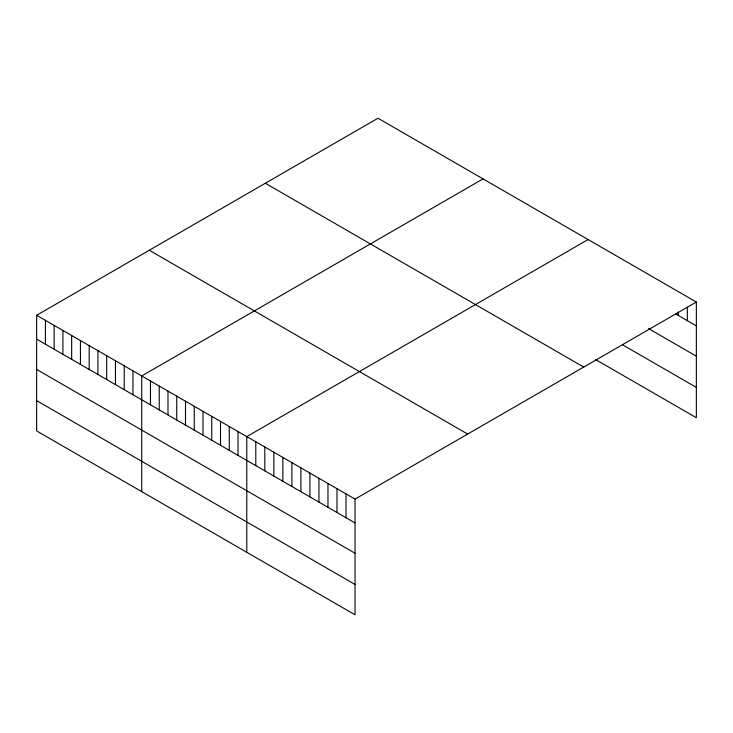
<?xml version="1.0" encoding="UTF-8"?>
<svg xmlns="http://www.w3.org/2000/svg" width="733" height="733" viewBox="0 0 733 733"><rect width="100%" height="100%" fill="white"/><g stroke="black" fill="none" stroke-linecap="round" stroke-linejoin="round"><path stroke-width="1.1" d="M36.65 315.282L355.029 499.1L355.029 614.776L36.65 430.958L36.65 315.282L377.971 118.224L696.35 302.042L696.35 417.718L595.315 359.381M483.038 178.889L141.716 375.947L141.716 491.614M588.104 239.544L246.783 436.602L246.783 552.279M355.029 499.1L696.35 302.042M675.606 313.898L696.35 325.883M648.54 328.586L696.35 356.183M622.381 344.702L696.35 387.409M265.337 183.259L583.715 367.068M149.285 250.255L467.663 434.073M36.65 339.122L355.029 522.941M36.65 369.432L355.029 553.241M36.65 400.649L355.029 584.467M687.325 307.054L687.325 320.669M678.309 312.056L678.309 315.465M346.013 493.895L346.013 517.727M336.988 488.682L336.988 512.523M327.972 483.478L327.972 507.318M318.947 478.273L318.947 502.105M309.931 473.06L309.931 496.901M300.906 467.856L300.906 491.687M291.89 462.642L291.89 486.483M282.865 457.438L282.865 481.269M273.84 452.224L273.84 476.065M264.824 447.02L264.824 470.861M255.799 441.816L255.799 465.647M238.023 431.554L238.023 455.385M229.273 426.496L229.273 450.328M220.514 421.438L220.514 445.279M211.764 416.381L211.764 440.221M203.004 411.332L203.004 435.164M194.245 406.274L194.245 430.115M185.495 401.217L185.495 425.058M176.735 396.168L176.735 420M167.985 391.11L167.985 414.951M159.226 386.053L159.226 409.894M150.476 381.004L150.476 404.836M132.957 370.889L132.957 394.73M124.207 365.831L124.207 389.672M115.448 360.783L115.448 384.614M106.697 355.725L106.697 379.566M97.938 350.667L97.938 374.508M89.179 345.619L89.179 369.45M80.428 340.561L80.428 364.402M71.669 335.503L71.669 359.344M62.919 330.455L62.919 354.286M54.16 325.397L54.16 349.229M45.409 320.339L45.409 344.18"/></g></svg>
